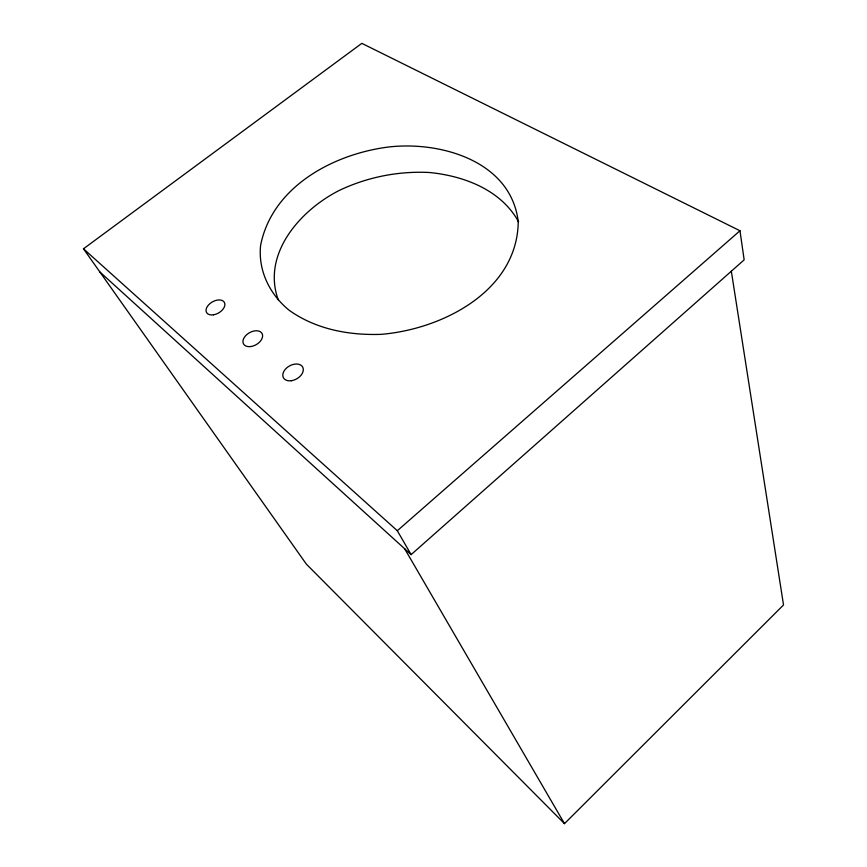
<?xml version="1.0" encoding="UTF-8"?>
<svg xmlns="http://www.w3.org/2000/svg" width="867" height="867" viewBox="0 0 867 867"><rect width="100%" height="100%" fill="white"/><g stroke="black" fill="none" stroke-linecap="round" stroke-linejoin="round"><path stroke-width="1.3" d="M99.868 271.967L411.121 554.631L744.157 259.862L739.974 230.752L361.832 43.35L83.481 248.786L306.354 564.124L564.482 823.65L783.519 604.96L731.336 271.263M411.121 554.631L397.314 530.723L739.974 230.752M83.481 248.786L397.314 530.723M518.607 221.844C501.093 189.895 464.051 175.925 429.512 172.511C398.614 170.929 367.825 176.987 339.842 190.155C300.882 209.576 261.541 253.532 278.209 299.722M404.661 548.757L564.482 823.65M518.249 221.822C517.285 291.345 441.921 329.427 380.895 334.359C348.567 335.41 315.534 329.243 288.863 310.039C269.637 294.184 257.933 270.461 260.62 245.296C272.216 186.708 333.112 154.196 388.026 147.076C440.273 140.801 511.097 160.926 518.249 221.822M291.301 380.732A11.033 7.413 -29.4 0 0 302.691 367.066A11.033 7.413 -29.4 0 0 285.145 369.483A11.033 7.413 -29.4 0 0 291.301 380.732M250.899 346.529A10.632 6.849 -29.7 0 0 262.094 333.578A10.632 6.849 -29.7 0 0 245.361 336.028A10.632 6.849 -29.7 0 0 250.899 346.529M213.455 314.819A10.252 6.351 -29.9 0 0 224.455 302.529A10.252 6.351 -29.9 0 0 208.481 305A10.252 6.351 -29.9 0 0 213.455 314.819"/></g></svg>
